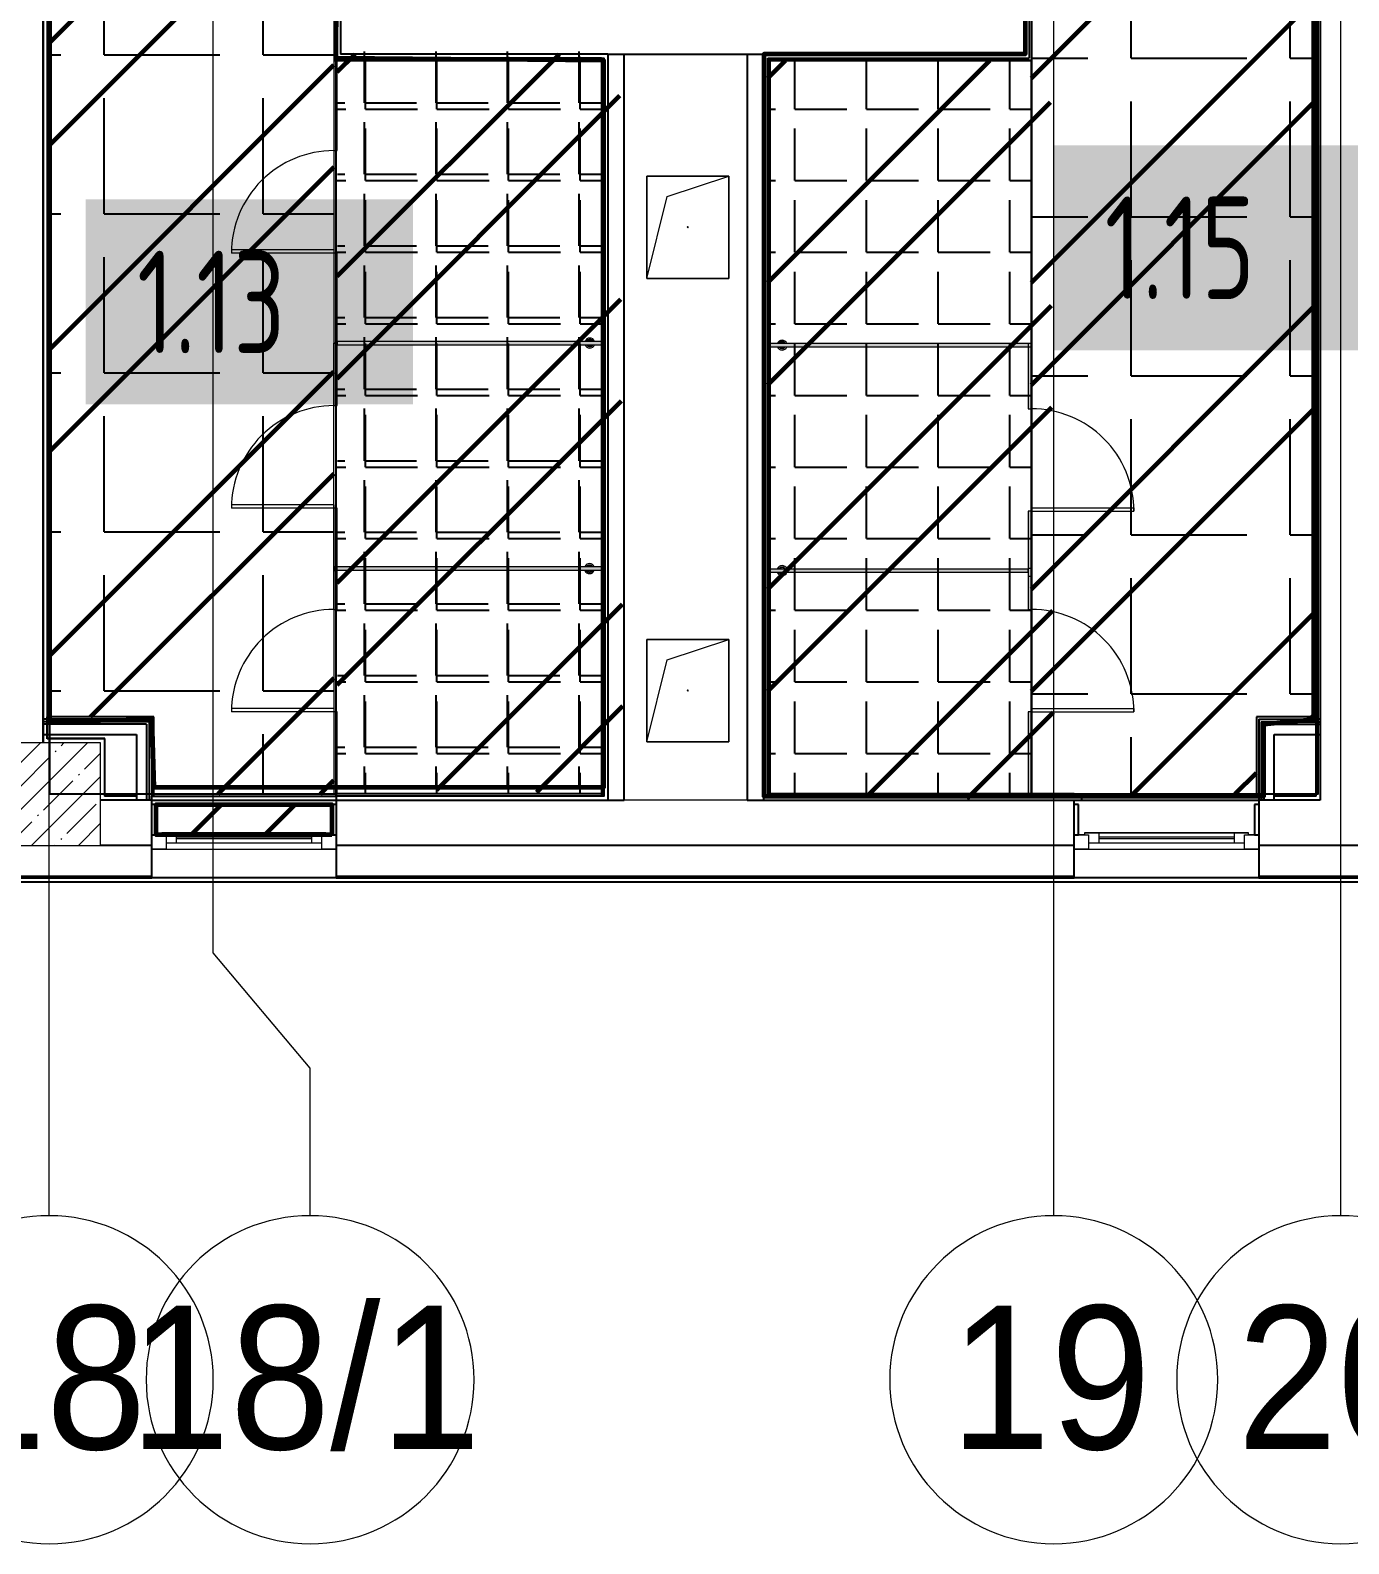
# Model space of a CAD drawing. Header units: millimetres. Extents: x -164500 to 426394, y -51911 to 102118.
# Drawn here: x 65632 to 72064, y -3642 to 3740 of the extents above; entities that cross this region are included whole.
import ezdxf

# ---------------------------------------------------------------- set-up
doc = ezdxf.new("R2010")
doc.units = ezdxf.units.MM
doc.layers.add('1.2.1) плитка КР3', color=140, linetype='Continuous')
doc.layers.add('1.4) Пл КР4', color=125, linetype='Continuous')
for name, color, linetype, lineweight in [('179 подоконники', 5, 'Continuous', 60), ('196 1-3 этаж гидро изол', 6, 'Continuous', 60), ('A-FLOR', 7, 'Continuous', 9), ('A-GENM', 7, 'Continuous', 9), ('A-GENM-1', 7, 'Continuous', 20), ('A-GLAZ', 7, 'Continuous', 9), ('A-GLAZ-1', 7, 'Continuous', 5), ('S-COLS-1', 7, 'Continuous', 5), ('Оси', 7, 'Continuous', 9), ('Оси-1', 7, 'Continuous', 20)]:
    doc.layers.add(name, color=color, linetype=linetype, lineweight=lineweight)
doc.layers.add('A-DOOR-1', color=7, linetype='Continuous', lineweight=5, true_color=0xc0c0c0)
doc.styles.add('Arial', font='arial.ttf', dxfattribs={"width": 0.9, "height": 700})
doc.styles.add('СПДС', font='ГОСТ тип А.ttf', dxfattribs={"width": 0.9})
pattern_1 = [(0, (-83609.58, 26755.1), (0, 349.25), [254, -95.25]), (90, (-83609.58, 26755.1), (-349.25, 2e-14), [254, -95.25])]

# ---------------------------------------------------------------- blocks, each defined once
blk = doc.blocks.new('BSC_Колонна _Прямоугольная - 500х500-V12-Объем проектирования 1 этажа')
at = {"layer": 'S-COLS-1'}
h = blk.add_hatch(dxfattribs=at)
h.set_pattern_fill('FP_16', color=256, style=0, pattern_type=2)
h.set_pattern_definition([(45, (-65660, -150), (-114.04925, 114.04925), []), (45, (-65545.95, -150), (-114.04925, 114.04925), [201.613, -40.323, 6.706, -33.617])])
h.paths.add_polyline_path([(-250, -250), (250, -250), (250, 250), (-250, 250), (-250, -157.3)])
for p, q in [((250, 250), (-250, 250)), ((-250, 250), (-250, -250)), ((250, -250), (250, 250)), ((-250, -250), (250, -250))]:
    blk.add_line(p, q, dxfattribs=at)
blk = doc.blocks.new('120_Окно_СКБ_1Ст - 120_Окно_СКБ_1Ст 900х2500_h_-20664874-Объем проектирования 1 этажа')
at = {"layer": 'A-GLAZ'}
for p, q in [((-450, -127), (-450, -57)), ((-450, -57), (-380, -57)), ((-380, -57), (-380, -127)), ((380, -127), (380, -57)), ((380, -57), (450, -57)), ((450, -57), (450, -127)), ((-380, -127), (-450, -127)), ((-380, -127), (-400, -127)), ((-400, -127), (-400, -137)), ((-400, -137), (400, -137)), ((400, -137), (-400, -137)), ((380, -87), (-380, -87)), ((-380, -87), (-380, -127)), ((-330, -137), (-330, -87)), ((330, -137), (330, -87)), ((380, -127), (380, -87)), ((450, -127), (380, -127)), ((400, -127), (380, -127)), ((400, -137), (400, -127))]:
    blk.add_line(p, q, dxfattribs=at)
at = {"layer": 'A-GLAZ-1'}
for p, q in [((450, -57), (-450, -57)), ((-430, -127), (-400, -127)), ((-330, -107), (330, -107)), ((330, -117), (-330, -117)), ((400, -127), (430, -127))]:
    blk.add_line(p, q, dxfattribs=at)
blk = doc.blocks.new('131_Сантехническая перегородка_Дверь_ поз_4 - СД-1-30830986-Объем проектирования 1 этажа')
at = {"layer": 'A-GENM'}
for points in [[(-190, -8), (250, -8), (250, 8), (-190, 8)], [(750, 8), (750, -8), (1190, -8), (1190, 8), (1163.7, 8)]]:
    blk.add_hatch(color=256, dxfattribs=at).paths.add_polyline_path(points)
at = {"layer": 'A-DOOR-1'}
for p, q in [((266, 508), (250, 508)), ((250, 8), (250, 508)), ((266, 8), (266, 508)), ((266, 8), (250, 8))]:
    blk.add_line(p, q, dxfattribs=at)
blk.add_arc((250, 8), 500, 360, 90, dxfattribs=at)
at = {"layer": 'A-GENM-1'}
for p, q in [((250, 8), (-190, 8)), ((-190, 8), (-190, -8)), ((250, -8), (250, 8)), ((1190, 8), (750, 8)), ((750, 8), (750, -8)), ((1190, -8), (1190, 8)), ((-190, -8), (250, -8)), ((750, -8), (1190, -8))]:
    blk.add_line(p, q, dxfattribs=at)
blk = doc.blocks.new('131_Сантехническая перегородка_Дверь - СД-1-29846662-Объем проектирования 1 этажа')
at = {"layer": 'A-GENM'}
for points in [[(0, -8), (317.3, -8), (317.3, 8), (0, 8)], [(817.3, -8), (1119.2, -7.8), (1119.2, 8), (817.3, 8)]]:
    blk.add_hatch(color=256, dxfattribs=at).paths.add_polyline_path(points)
at = {"layer": 'A-DOOR-1'}
for p, q in [((333.3, -8), (317.3, -8)), ((317.3, -8), (317.3, -508)), ((333.3, -8), (333.3, -508)), ((333.3, -508), (317.3, -508))]:
    blk.add_line(p, q, dxfattribs=at)
blk.add_arc((317.3, -8), 500, 270, 0, dxfattribs=at)
at = {"layer": 'A-GENM-1'}
for p, q in [((317.3, 8), (0, 8)), ((0, 8), (0, -8)), ((317.3, -8), (317.3, 8)), ((1134.7, 8), (817.3, 8)), ((817.3, 8), (817.3, -8)), ((1134.7, -8), (1134.7, 8)), ((0, -8), (317.3, -8)), ((817.3, -8), (1134.7, -8))]:
    blk.add_line(p, q, dxfattribs=at)
blk = doc.blocks.new('131_Сантехническая перегородка - СП-4-30850764-Объем проектирования 1 этажа')
at = {"layer": 'A-GENM'}
blk.add_hatch(color=256, dxfattribs=at).paths.add_polyline_path([(184.8, -8), (1330, -8), (1330, 8), (55.2, 8), (55.2, -8)])
at = {"layer": 'A-GENM', "flags": 128}
for points in [[(126.7, 8), (126.3, 8.5), (126, 9), (125.6, 9.5), (125.2, 9.9), (124.8, 10.4), (124.4, 10.8), (123.9, 11.2), (123.5, 11.6), (123, 12), (122.5, 12.3), (122, 12.7), (121.5, 13), (121, 13.3), (120.5, 13.6), (119.9, 13.8), (119.4, 14), (118.8, 14.3), (118.2, 14.4), (117.6, 14.6), (117, 14.7), (116.5, 14.9), (115.9, 14.9), (115.3, 15), (114.7, 15.1), (114.1, 15.1), (113.5, 15.1), (112.8, 15), (112.2, 15), (111.7, 14.9), (111.1, 14.8), (110.5, 14.7), (109.9, 14.5), (109.3, 14.4), (108.7, 14.2), (108.2, 13.9), (107.6, 13.7), (107.1, 13.4), (106.5, 13.2), (106, 12.9), (105.5, 12.5), (105, 12.2), (104.5, 11.8), (104.1, 11.4), (103.6, 11), (103.2, 10.6), (102.8, 10.2), (102.4, 9.7), (102, 9.3), (101.6, 8.8), (101.3, 8.3), (101.1, 8)], [(101.1, -8), (101.4, -8.5), (101.8, -9), (102.2, -9.5), (102.6, -9.9), (103, -10.4), (103.4, -10.8), (103.8, -11.2), (104.3, -11.6), (104.7, -12), (105.2, -12.3), (105.7, -12.7), (106.2, -13), (106.8, -13.3), (107.3, -13.6), (107.9, -13.8), (108.4, -14), (109, -14.3), (109.6, -14.4), (110.1, -14.6), (110.7, -14.7), (111.3, -14.9), (111.9, -14.9), (112.5, -15), (113.1, -15.1), (113.7, -15.1), (114.3, -15.1), (114.9, -15), (115.5, -15), (116.1, -14.9), (116.7, -14.8), (117.3, -14.7), (117.9, -14.5), (118.5, -14.4), (119, -14.2), (119.6, -13.9), (120.2, -13.7), (120.7, -13.4), (121.2, -13.2), (121.7, -12.9), (122.3, -12.5), (122.7, -12.2), (123.2, -11.8), (123.7, -11.4), (124.1, -11), (124.6, -10.6), (125, -10.2), (125.4, -9.7), (125.8, -9.3), (126.1, -8.8), (126.5, -8.3), (126.7, -8)]]:
    blk.add_lwpolyline(points, dxfattribs=at)
at = {"layer": 'A-GENM'}
for radius, start, end in [(24.6, 19.91127, 160.08873), (17.6, 28.97309, 151.02691), (15.1, 33.78108, 146.21892), (24.6, 199.91127, 340.08873), (17.6, 208.97309, 331.02691), (15.1, 213.78108, 326.21892)]:
    blk.add_arc((113.9, 0), radius, start, end, dxfattribs=at)
at = {"layer": 'A-GENM-1'}
for p, q in [((1330, 8), (55.2, 8)), ((55.2, 8), (55.2, -8)), ((1330, -8), (1330, 8)), ((55.2, -8), (1330, -8))]:
    blk.add_line(p, q, dxfattribs=at)
blk = doc.blocks.new('131_Сантехническая перегородка - СП-4-30850728-Объем проектирования 1 этажа')
at = {"layer": 'A-GENM'}
blk.add_hatch(color=256, dxfattribs=at).paths.add_polyline_path([(200.9, -8), (1330, -8), (1330, 8), (71.3, 8), (71.3, -8)])
at = {"layer": 'A-GENM', "flags": 128}
for points in [[(142.8, 8), (142.5, 8.5), (142.1, 9), (141.8, 9.5), (141.4, 9.9), (141, 10.4), (140.5, 10.8), (140.1, 11.2), (139.6, 11.6), (139.2, 12), (138.7, 12.3), (138.2, 12.7), (137.7, 13), (137.1, 13.3), (136.6, 13.6), (136.1, 13.8), (135.5, 14), (134.9, 14.3), (134.4, 14.4), (133.8, 14.6), (133.2, 14.7), (132.6, 14.9), (132, 14.9), (131.4, 15), (130.8, 15.1), (130.2, 15.1), (129.6, 15.1), (129, 15), (128.4, 15), (127.8, 14.9), (127.2, 14.8), (126.6, 14.7), (126, 14.5), (125.4, 14.4), (124.9, 14.2), (124.3, 13.9), (123.8, 13.7), (123.2, 13.4), (122.7, 13.2), (122.2, 12.9), (121.7, 12.5), (121.2, 12.2), (120.7, 11.8), (120.2, 11.4), (119.8, 11), (119.3, 10.6), (118.9, 10.2), (118.5, 9.7), (118.1, 9.3), (117.8, 8.8), (117.4, 8.3), (117.3, 8)], [(117.3, -8), (117.6, -8.5), (117.9, -9), (118.3, -9.5), (118.7, -9.9), (119.1, -10.4), (119.5, -10.8), (120, -11.2), (120.4, -11.6), (120.9, -12), (121.4, -12.3), (121.9, -12.7), (122.4, -13), (122.9, -13.3), (123.5, -13.6), (124, -13.8), (124.6, -14), (125.1, -14.3), (125.7, -14.4), (126.3, -14.6), (126.9, -14.7), (127.5, -14.9), (128.1, -14.9), (128.7, -15), (129.3, -15.1), (129.9, -15.1), (130.5, -15.1), (131.1, -15), (131.7, -15), (132.3, -14.9), (132.9, -14.8), (133.4, -14.7), (134, -14.5), (134.6, -14.4), (135.2, -14.2), (135.7, -13.9), (136.3, -13.7), (136.8, -13.4), (137.4, -13.2), (137.9, -12.9), (138.4, -12.5), (138.9, -12.2), (139.4, -11.8), (139.8, -11.4), (140.3, -11), (140.7, -10.6), (141.1, -10.2), (141.5, -9.7), (141.9, -9.3), (142.3, -8.8), (142.6, -8.3), (142.8, -8)]]:
    blk.add_lwpolyline(points, dxfattribs=at)
at = {"layer": 'A-GENM'}
for radius, start, end in [(24.6, 19.91127, 160.08873), (17.6, 28.97309, 151.02691), (15.1, 33.78108, 146.21892), (24.6, 199.91127, 340.08873), (17.6, 208.97309, 331.02691), (15.1, 213.78108, 326.21892)]:
    blk.add_arc((130, 0), radius, start, end, dxfattribs=at)
at = {"layer": 'A-GENM-1'}
for p, q in [((1330, 8), (71.3, 8)), ((71.3, 8), (71.3, -8)), ((1330, -8), (1330, 8)), ((71.3, -8), (1330, -8))]:
    blk.add_line(p, q, dxfattribs=at)
blk = doc.blocks.new('131_Сантехническая перегородка_Дверь - СД-1-30819167-Объем проектирования 1 этажа')
at = {"layer": 'A-GENM'}
for points in [[(0, 8), (2, 7.5), (18, 7.5), (18, -8), (305.2, -8), (305.2, 8)], [(805.2, 8), (805.2, -8), (1109, -8), (1109, 8), (872.7, 8)]]:
    blk.add_hatch(color=256, dxfattribs=at).paths.add_polyline_path(points)
at = {"layer": 'A-DOOR-1'}
for p, q in [((321.2, 508), (305.2, 508)), ((305.2, 8), (305.2, 508)), ((321.2, 8), (321.2, 508)), ((321.2, 8), (305.2, 8))]:
    blk.add_line(p, q, dxfattribs=at)
blk.add_arc((305.2, 8), 500, 360, 90, dxfattribs=at)
at = {"layer": 'A-GENM-1'}
for p, q in [((305.2, 8), (0, 8)), ((0, 8), (0, -8)), ((305.2, -8), (305.2, 8)), ((1110.4, 8), (805.2, 8)), ((805.2, 8), (805.2, -8)), ((1110.4, -8), (1110.4, 8)), ((0, -8), (305.2, -8)), ((805.2, -8), (1110.4, -8))]:
    blk.add_line(p, q, dxfattribs=at)
blk = doc.blocks.new('131_Сантехническая перегородка - СП-4-30819166-Объем проектирования 1 этажа')
at = {"layer": 'A-GENM'}
blk.add_hatch(color=256, dxfattribs=at).paths.add_polyline_path([(637, 8), (41.3, 8), (41.3, -8), (1330, -8), (1330, 8)])
at = {"layer": 'A-GENM', "flags": 128}
for points in [[(111.4, 8), (111, 8.5), (110.7, 9), (110.3, 9.5), (109.9, 9.9), (109.5, 10.4), (109.1, 10.8), (108.6, 11.2), (108.2, 11.6), (107.7, 12), (107.2, 12.3), (106.7, 12.7), (106.2, 13), (105.7, 13.3), (105.2, 13.6), (104.6, 13.8), (104, 14), (103.5, 14.3), (102.9, 14.4), (102.3, 14.6), (101.7, 14.7), (101.1, 14.9), (100.6, 14.9), (100, 15), (99.4, 15.1), (98.7, 15.1), (98.1, 15.1), (97.5, 15), (96.9, 15), (96.3, 14.9), (95.8, 14.8), (95.2, 14.7), (94.6, 14.5), (94, 14.4), (93.4, 14.2), (92.9, 13.9), (92.3, 13.7), (91.8, 13.4), (91.2, 13.2), (90.7, 12.9), (90.2, 12.5), (89.7, 12.2), (89.2, 11.8), (88.8, 11.4), (88.3, 11), (87.9, 10.6), (87.5, 10.2), (87.1, 9.7), (86.7, 9.3), (86.3, 8.8), (86, 8.3), (85.8, 8)], [(85.8, -8), (86.1, -8.5), (86.5, -9), (86.9, -9.5), (87.2, -9.9), (87.6, -10.4), (88.1, -10.8), (88.5, -11.2), (89, -11.6), (89.4, -12), (89.9, -12.3), (90.4, -12.7), (90.9, -13), (91.5, -13.3), (92, -13.6), (92.6, -13.8), (93.1, -14), (93.7, -14.3), (94.3, -14.4), (94.8, -14.6), (95.4, -14.7), (96, -14.9), (96.6, -14.9), (97.2, -15), (97.8, -15.1), (98.4, -15.1), (99, -15.1), (99.6, -15), (100.2, -15), (100.8, -14.9), (101.4, -14.8), (102, -14.7), (102.6, -14.5), (103.2, -14.4), (103.7, -14.2), (104.3, -13.9), (104.8, -13.7), (105.4, -13.4), (105.9, -13.2), (106.4, -12.9), (106.9, -12.5), (107.4, -12.2), (107.9, -11.8), (108.4, -11.4), (108.8, -11), (109.3, -10.6), (109.7, -10.2), (110.1, -9.7), (110.5, -9.3), (110.8, -8.8), (111.2, -8.3), (111.4, -8)]]:
    blk.add_lwpolyline(points, dxfattribs=at)
at = {"layer": 'A-GENM'}
for radius, start, end in [(24.6, 19.91127, 160.08873), (17.6, 28.97309, 151.02691), (15.1, 33.78108, 146.21892), (24.6, 199.91127, 340.08873), (17.6, 208.97309, 331.02691), (15.1, 213.78108, 326.21892)]:
    blk.add_arc((98.6, 0), radius, start, end, dxfattribs=at)
at = {"layer": 'A-GENM-1'}
for p, q in [((1330, 8), (39.9, 8)), ((39.9, 8), (39.9, -8)), ((1330, -8), (1330, 8)), ((39.9, -8), (1330, -8))]:
    blk.add_line(p, q, dxfattribs=at)
blk = doc.blocks.new('131_Сантехническая перегородка - СП-4-29831414-Объем проектирования 1 этажа')
at = {"layer": 'A-GENM'}
blk.add_hatch(color=256, dxfattribs=at).paths.add_polyline_path([(621.2, 8), (25.5, 8), (25.5, -8), (1330, -8), (1330, 8)])
at = {"layer": 'A-GENM', "flags": 128}
for points in [[(97, 8), (96.7, 8.5), (96.3, 9), (95.9, 9.5), (95.5, 9.9), (95.1, 10.4), (94.7, 10.8), (94.3, 11.2), (93.8, 11.6), (93.3, 12), (92.9, 12.3), (92.4, 12.7), (91.8, 13), (91.3, 13.3), (90.8, 13.6), (90.2, 13.8), (89.7, 14), (89.1, 14.3), (88.5, 14.4), (88, 14.6), (87.4, 14.7), (86.8, 14.9), (86.2, 14.9), (85.6, 15), (85, 15.1), (84.4, 15.1), (83.8, 15.1), (83.2, 15), (82.6, 15), (82, 14.9), (81.4, 14.8), (80.8, 14.7), (80.2, 14.5), (79.6, 14.4), (79.1, 14.2), (78.5, 13.9), (77.9, 13.7), (77.4, 13.4), (76.9, 13.2), (76.4, 12.9), (75.8, 12.5), (75.3, 12.2), (74.9, 11.8), (74.4, 11.4), (74, 11), (73.5, 10.6), (73.1, 10.2), (72.7, 9.7), (72.3, 9.3), (72, 8.8), (71.6, 8.3), (71.4, 8)], [(71.4, -8), (71.8, -8.5), (72.1, -9), (72.5, -9.5), (72.9, -9.9), (73.3, -10.4), (73.7, -10.8), (74.1, -11.2), (74.6, -11.6), (75.1, -12), (75.6, -12.3), (76.1, -12.7), (76.6, -13), (77.1, -13.3), (77.6, -13.6), (78.2, -13.8), (78.7, -14), (79.3, -14.3), (79.9, -14.4), (80.5, -14.6), (81.1, -14.7), (81.6, -14.9), (82.2, -14.9), (82.8, -15), (83.4, -15.1), (84, -15.1), (84.6, -15.1), (85.2, -15), (85.8, -15), (86.4, -14.9), (87, -14.8), (87.6, -14.7), (88.2, -14.5), (88.8, -14.4), (89.4, -14.2), (89.9, -13.9), (90.5, -13.7), (91, -13.4), (91.6, -13.2), (92.1, -12.9), (92.6, -12.5), (93.1, -12.2), (93.6, -11.8), (94, -11.4), (94.5, -11), (94.9, -10.6), (95.3, -10.2), (95.7, -9.7), (96.1, -9.3), (96.5, -8.8), (96.8, -8.3), (97, -8)]]:
    blk.add_lwpolyline(points, dxfattribs=at)
at = {"layer": 'A-GENM'}
for radius, start, end in [(24.6, 25.68942, 160.08873), (17.6, 28.97309, 151.02691), (15.1, 33.78108, 146.21892), (24.6, 199.91127, 334.31058), (17.6, 208.97309, 331.02691), (15.1, 213.78108, 326.21892)]:
    blk.add_arc((84.2, 0), radius, start, end, dxfattribs=at)
at = {"layer": 'A-GENM-1'}
for p, q in [((1330, 8), (25.5, 8)), ((25.5, 8), (25.5, -8)), ((1330, -8), (1330, 8)), ((25.5, -8), (1330, -8))]:
    blk.add_line(p, q, dxfattribs=at)
blk = doc.blocks.new('GM_Отверстие прямоугольное _в плите_ - Отверстие-21609437-Объем проектирования 1 этажа')
at = {"layer": 'A-GENM'}
for p, q in [((-200, -250), (-200, 250)), ((-200, 250), (200, 250)), ((200, 250), (-200, 250)), ((-200, 250), (-200, -250)), ((-100, 150), (200, 250)), ((200, 250), (200, -250)), ((200, -250), (200, 250)), ((-200, -250), (-100, 150)), ((200, -250), (-200, -250)), ((-200, -250), (200, -250))]:
    blk.add_line(p, q, dxfattribs=at)
for start, end in [(360, 180), (180, 360)]:
    blk.add_arc((0, 0), 2.5, start, end, dxfattribs=at)
blk = doc.blocks.new('131_Сантехническая перегородка_Дверь_сдвиг_ - СД-1-30823593-Объем проектирования 1 этажа')
at = {"layer": 'A-GENM'}
for points in [[(0, -3), (0, -8), (400, -8), (400, 8), (0, 8)], [(900, -8), (1089, -8), (1089, 8), (900, 8)]]:
    blk.add_hatch(color=256, dxfattribs=at).paths.add_polyline_path(points)
at = {"layer": 'A-DOOR-1'}
for p, q in [((416, 508), (400, 508)), ((400, 8), (400, 508)), ((416, 8), (416, 508)), ((416, 8), (400, 8))]:
    blk.add_line(p, q, dxfattribs=at)
blk.add_arc((400, 8), 500, 360, 90, dxfattribs=at)
at = {"layer": 'A-GENM-1'}
for p, q in [((400, 8), (0, 8)), ((0, 8), (0, -8)), ((400, -8), (400, 8)), ((1100, 8), (900, 8)), ((900, 8), (900, -8)), ((1100, -8), (1100, 8)), ((0, -8), (400, -8)), ((900, -8), (1100, -8))]:
    blk.add_line(p, q, dxfattribs=at)
blk = doc.blocks.new('131_Сантехническая перегородка_Дверь_сдвиг_ - СД-1-30819161-Объем проектирования 1 этажа')
at = {"layer": 'A-GENM'}
for points in [[(0, -8), (400, -8), (400, 8), (0, 8)], [(900, 8), (901.7, -8), (1061.8, -8), (1061.8, 8), (901.7, 8)]]:
    blk.add_hatch(color=256, dxfattribs=at).paths.add_polyline_path(points)
at = {"layer": 'A-DOOR-1'}
for p, q in [((416, -8), (400, -8)), ((400, -8), (400, -508)), ((416, -8), (416, -508)), ((416, -508), (400, -508))]:
    blk.add_line(p, q, dxfattribs=at)
blk.add_arc((400, -8), 500, 270, 0, dxfattribs=at)
at = {"layer": 'A-GENM-1'}
for p, q in [((400, 8), (0, 8)), ((0, 8), (0, -8)), ((400, -8), (400, 8)), ((1100, 8), (900, 8)), ((900, 8), (900, -8)), ((1100, -8), (1100, 8)), ((0, -8), (400, -8)), ((900, -8), (1100, -8))]:
    blk.add_line(p, q, dxfattribs=at)
blk = doc.blocks.new('Ось сетки - D8-29747960-Объем проектирования 1 этажа')
at = {"layer": 'Оси-1'}
for start, end in [(360, 180), (180, 360)]:
    blk.add_arc((0, 0), 4, start, end, dxfattribs=at)

msp = doc.modelspace()

# ---------------------------------------------------------------- hatches: boundary and pattern name
at = {"layer": '1.2.1) плитка КР3'}
h = msp.add_hatch(dxfattribs=at)
h.set_pattern_fill('ANGLE', color=256, scale=111)
h.set_pattern_definition([(0, (205553.1, 26879), (0, 775.335), [563.88, -211.455]), (90, (205553.1, 26879), (-775.335, 5e-14), [563.88, -211.455])])
h.paths.add_polyline_path([(67124.702, 7512.938), (66924.702, 7512.938), (66005.702, 7521.369), (66005.702, 7232.938), (65725.702, 7232.938), (65725.702, 390.438), (66235.702, 390.438), (66235.702, 16.107), (67113.702, 16.107), (67113.702, 414.938), (67114.475, 914.938), (67113.702, 914.938), (67113.702, 1114.938), (67113.702, 1409.122), (67114.601, 1909.122), (67113.702, 1909.122), (67113.702, 2214.306), (67113.702, 2652.938), (67114.831, 3152.938), (67113.702, 3152.938), (67113.702, 3603.938), (67124.702, 3603.938)])
h = msp.add_hatch(dxfattribs=at)
h.set_pattern_fill('ANGLE', color=256, scale=111)
h.set_pattern_definition([(0, (67124.7, 3603.9), (0, 775.335), [563.88, -211.455]), (90, (67124.7, 3603.9), (-775.335, 5e-14), [563.88, -211.455])])
h.paths.add_polyline_path([(71893.702, 7512.938), (71724.702, 7512.938), (70774.702, 7520.663), (70774.702, 7512.938), (70515.702, 7512.938), (70515.702, 14.938), (71613.702, 14.938), (71613.702, 390.438), (71893.702, 390.438)])
at = {"layer": '1.4) Пл КР4'}
h = msp.add_hatch(dxfattribs=at)
h.set_pattern_fill('ANGLE', color=256, scale=50)
h.set_pattern_definition([(0, (-85709.58, 26786.1), (0, 349.25), [254, -95.25]), (90, (-85709.58, 26786.1), (-349.25, 2e-14), [254, -95.25])])
h.paths.add_polyline_path([(68415.702, 3635.607), (67130.582, 3635.607), (67130.582, 47.107), (68415.702, 47.107)])
h = msp.add_hatch(dxfattribs=at)
h.set_pattern_fill('ANGLE', color=256, scale=50)
h.set_pattern_definition(pattern_1)
h.paths.add_polyline_path([(68429.702, 3615.107), (67124.702, 3615.107), (67124.702, 16.107), (68429.702, 16.107)])
h = msp.add_hatch(dxfattribs=at)
h.set_pattern_fill('ANGLE', color=256, scale=50)
h.set_pattern_definition(pattern_1)
h.paths.add_polyline_path([(70515.702, 3604.607), (69230.582, 3604.607), (69230.582, 16.107), (70515.702, 16.107)])
at = {"layer": '179 подоконники'}
h = msp.add_hatch(dxfattribs=at)
h.set_pattern_fill('ANSI31', color=256, scale=80)
h.set_pattern_definition([(45, (205553.12, 26879), (-179.6051, 179.6051), [])])
h.paths.add_polyline_path([(67103.702, -184.062), (66245.702, -184.062), (66245.702, -36.062), (67103.702, -36.062)])
at = {"layer": '196 1-3 этаж гидро изол'}
h = msp.add_hatch(dxfattribs=at)
h.set_pattern_fill('ANSI32', color=256, scale=111)
h.set_pattern_definition([(45, (205553.1, 26879), (-747.606, 747.606), []), (45, (206051.5, 26879), (-747.606, 747.606), [])])
h.paths.add_polyline_path([(67124.702, 7512.938), (66924.702, 7512.938), (66005.702, 7521.369), (66005.702, 7232.938), (65725.702, 7232.938), (65725.702, 390.438), (66235.702, 390.438), (66235.702, 16.107), (67113.702, 16.107), (67113.702, 414.938), (67114.475, 914.938), (67113.702, 914.938), (67113.702, 1114.938), (67113.702, 1409.122), (67114.601, 1909.122), (67113.702, 1909.122), (67113.702, 2214.306), (67113.702, 2652.938), (67114.831, 3152.938), (67113.702, 3152.938), (67113.702, 3603.938), (67124.702, 3603.938)])
h = msp.add_hatch(dxfattribs=at)
h.set_pattern_fill('ANSI32', color=256, scale=111)
h.set_pattern_definition([(45, (67124.7, 3603.9), (-747.6, 747.6), []), (45, (67623.1, 3603.9), (-747.6, 747.6), [])])
h.paths.add_polyline_path([(71893.702, 7512.938), (71724.702, 7512.938), (70774.702, 7520.663), (70774.702, 7512.938), (70515.702, 7512.938), (70515.702, 14.938), (71613.702, 14.938), (71613.702, 390.438), (71893.702, 390.438)])
h = msp.add_hatch(dxfattribs=at)
h.set_pattern_fill('ANSI32', color=256, scale=111)
h.set_pattern_definition([(45, (63738.7, 3634.9), (-747.6, 747.6), []), (45, (64237.1, 3634.9), (-747.6, 747.6), [])])
h.paths.add_polyline_path([(68507.702, 3623.938), (67129.702, 3623.938), (67129.702, 45.938), (68524.702, 14.938)])
h = msp.add_hatch(dxfattribs=at)
h.set_pattern_fill('ANSI32', color=256, scale=111)
h.set_pattern_definition([(45, (65838.7, 3603.9), (-747.6, 747.6), []), (45, (66337.1, 3603.9), (-747.6, 747.6), [])])
h.paths.add_polyline_path([(70607.702, 3592.938), (69229.702, 3592.938), (69229.702, 14.938), (70624.702, -16.062)])

# ---------------------------------------------------------------- linework, layer by layer
for p, q in [((71924.702, 7763.938), (71924.702, -16.062)), ((67144.702, 7543.938), (67144.702, 3623.938)), ((70484.702, 3623.938), (70484.702, 7543.938)), ((67124.702, 3603.938), (67124.702, 7512.938)), ((70504.702, 7523.938), (70504.702, 3623.938)), ((71893.702, 7523.938), (71893.702, 390.438)), ((71904.702, 3.938), (71904.702, 7523.938)), ((65694.702, 263.938), (65694.702, 7263.938)), ((65694.702, 7263.938), (65694.702, 263.938)), ((65714.702, 7243.938), (65714.702, 416.482)), ((65725.702, 390.438), (65725.702, 7243.938)), ((68449.702, 3623.938), (67144.702, 3623.938)), ((68449.702, 3623.938), (70484.702, 3623.938)), ((68449.702, 3623.938), (68449.702, -16.062)), ((68529.702, -16.062), (68529.702, 3623.938)), ((69129.702, 3623.938), (69129.702, -16.062)), ((69209.702, -16.062), (69209.702, 3623.938)), ((70504.702, 3623.938), (70504.702, 3623.938)), ((70504.702, 3623.938), (70504.702, 3603.938)), ((67113.702, 3592.938), (68429.702, 3592.938)), ((68418.702, 3603.938), (67124.702, 3603.938)), ((68418.702, 3603.938), (68429.702, 3603.938)), ((68418.702, 3603.938), (68418.702, 3.938)), ((68429.702, 3.938), (68429.702, 3603.938)), ((69229.702, 3603.938), (70504.702, 3603.938)), ((69229.702, 3.938), (69229.702, 3603.938)), ((69229.702, 3592.938), (70515.702, 3592.938)), ((69240.702, 3.938), (69240.702, 3603.938)), ((66224.702, 379.438), (65694.702, 379.438)), ((65714.702, 416.482), (65714.702, 390.438)), ((65714.702, 283.938), (65714.702, 390.438)), ((66235.702, 390.438), (65725.702, 390.438)), ((66224.702, 379.438), (66224.702, 3.938)), ((66235.702, 3.938), (66235.702, 390.438)), ((71613.702, 390.438), (71613.702, 14.938)), ((71893.702, 390.438), (71613.702, 390.438)), ((71624.702, 379.438), (71624.702, -386.062)), ((71624.702, 379.438), (71893.702, 379.438)), ((71924.702, 379.438), (71893.702, 379.438)), ((66212.202, 366.938), (65694.702, 366.938)), ((66199.702, 354.438), (65694.702, 354.438)), ((65694.702, 304.438), (66149.702, 304.438)), ((66149.702, 304.438), (66149.702, -16.062)), ((66199.702, 354.438), (66199.702, -16.062)), ((66212.202, 366.938), (66212.202, -16.062)), ((71637.202, 366.938), (71637.202, -16.062)), ((71637.202, 366.938), (71924.702, 366.938)), ((71649.702, 354.438), (71649.702, -16.062)), ((71649.702, 354.438), (71924.702, 354.438)), ((71699.702, -16.062), (71699.702, 304.438)), ((71699.702, 304.438), (71924.702, 304.438)), ((65995.702, 284.938), (65714.702, 284.938)), ((65994.702, 283.938), (65714.702, 283.938)), ((65994.702, 283.938), (65994.702, 3.938)), ((65995.702, 4.938), (65995.702, 284.938)), ((65994.702, 4.938), (65995.702, 4.938)), ((66149.702, 3.938), (65994.702, 3.938)), ((66224.702, -386.062), (66224.702, 3.938)), ((66224.702, 3.938), (66235.702, 3.938)), ((66235.702, 14.938), (67113.702, 14.938)), ((66235.702, 3.938), (67124.702, 3.938)), ((68429.702, 14.938), (67124.702, 14.938)), ((67124.702, 14.938), (67124.702, 3.938)), ((67124.702, 3.938), (67124.702, -386.062)), ((68429.702, 3.938), (67124.702, 3.938)), ((70724.702, 14.938), (69229.702, 14.938)), ((69229.702, 3.938), (70762.202, 3.938)), ((70724.702, 3.938), (70724.702, 14.938)), ((70724.702, 14.938), (71613.702, 14.938)), ((71624.702, 13.938), (70724.702, 13.938)), ((70762.202, -16.062), (70762.202, 3.938)), ((70762.202, 3.938), (71624.702, 3.938)), ((71613.702, 14.938), (71624.702, 14.938)), ((71904.702, 3.938), (71699.702, 3.938)), ((66224.702, -16.062), (65974.702, -16.062)), ((66224.702, -16.062), (67124.702, -16.062)), ((66244.702, -36.062), (66224.702, -36.062)), ((66244.702, -184.062), (66244.702, -36.062)), ((66245.702, -36.062), (66244.702, -36.062)), ((66245.702, -184.062), (66245.702, -36.062)), ((67103.702, -36.062), (67103.702, -184.062)), ((67104.702, -36.062), (67103.702, -36.062)), ((67104.702, -36.062), (67104.702, -184.062)), ((67124.702, -36.062), (67104.702, -36.062)), ((67124.702, -16.062), (68529.702, -16.062)), ((69129.702, -16.062), (70762.202, -16.062)), ((70724.702, -386.062), (70724.702, -16.062)), ((70744.702, -36.062), (70724.702, -36.062)), ((70744.702, -184.062), (70744.702, -36.062)), ((70745.702, -36.062), (70744.702, -36.062)), ((70745.702, -184.062), (70745.702, -36.062)), ((70762.202, -16.062), (71624.702, -16.062)), ((71603.702, -36.062), (71603.702, -184.062)), ((71604.702, -36.062), (71603.702, -36.062)), ((71604.702, -36.062), (71604.702, -184.062)), ((71624.702, -36.062), (71604.702, -36.062)), ((71924.702, -16.062), (71624.702, -16.062)), ((66224.702, -184.062), (66244.702, -184.062)), ((66244.702, -184.062), (66245.702, -184.062)), ((67103.702, -184.062), (67104.702, -184.062)), ((67104.702, -184.062), (67124.702, -184.062)), ((70724.702, -184.062), (70744.702, -184.062)), ((70744.702, -184.062), (70745.702, -184.062)), ((71603.702, -184.062), (71604.702, -184.062)), ((71604.702, -184.062), (71624.702, -184.062)), ((66224.702, -236.062), (65974.702, -236.062)), ((70724.702, -236.062), (67124.702, -236.062)), ((72344.702, -236.062), (71624.702, -236.062)), ((72344.702, -416.062), (-225.298, -416.062)), ((65224.702, -386.062), (66224.702, -386.062)), ((65224.702, -389.062), (66224.702, -389.062)), ((65224.702, -394.062), (66224.702, -394.062)), ((66224.702, -394.062), (66224.702, -386.062)), ((67124.702, -394.062), (66224.702, -394.062)), ((67124.702, -386.062), (67124.702, -394.062)), ((67124.702, -386.062), (70724.702, -386.062)), ((67124.702, -389.062), (70724.702, -389.062)), ((67124.702, -394.062), (70724.702, -394.062)), ((70724.702, -394.062), (70724.702, -386.062)), ((71624.702, -394.062), (70724.702, -394.062)), ((71624.702, -386.062), (71624.702, -394.062)), ((71624.702, -386.062), (72344.702, -386.062)), ((71624.702, -389.062), (72344.702, -389.062)), ((71624.702, -394.062), (72344.702, -394.062))]:
    msp.add_line(p, q)
for points in [[(67124.702, 3603.938), (68429.702, 3603.938), (68429.702, 3.938), (67124.702, 3.938)], [(69229.702, 3.938), (70515.702, 3.938), (70515.702, 3592.938), (69229.702, 3592.938)]]:
    msp.add_lwpolyline(points, close=True)
at = {"layer": '1.2.1) плитка КР3'}
for points in [[(67124.702, 7523.938), (65725.702, 7523.938), (65725.702, 16.107), (67124.702, 16.107)], [(71914.702, 7522.769), (70515.702, 7522.769), (70515.702, 14.938), (71914.702, 14.938)], [(67124.702, 3592.938), (68418.702, 3592.938), (68418.702, 14.938), (67124.702, 14.938)]]:
    msp.add_lwpolyline(points, close=True, dxfattribs=at)
at = {"layer": '179 подоконники'}
msp.add_lwpolyline([(67103.702, -184.062), (66245.702, -184.062), (66245.702, -36.062), (67103.702, -36.062)], close=True, dxfattribs=at)
at = {"layer": '196 1-3 этаж гидро изол'}
for points in [[(66014.702, 7512.938), (66014.702, 7232.938), (65725.702, 7243.938), (65725.702, 366.938), (66224.702, 379.438), (66235.702, 47.521), (68429.702, 47.521), (68429.702, 3592.938), (67124.702, 3603.938), (67144.702, 7543.938), (66899.702, 7543.938)], [(70484.702, 7543.938), (70484.702, 3623.938), (69209.702, 3623.938), (69209.702, 3.938), (71649.702, 3.938), (71649.702, 354.438), (71893.702, 379.438), (71893.702, 7512.938)]]:
    msp.add_lwpolyline(points, dxfattribs=at)
at = {"layer": 'A-FLOR'}
for p, q in [((70515.702, 916.647), (70515.702, 7512.938)), ((67113.702, 4128.938), (67113.702, 2214.306)), ((67113.702, 916.647), (67113.702, 2212.938)), ((67113.702, 914.938), (67113.702, 14.938)), ((70515.702, 14.938), (70515.702, 914.938)), ((69129.702, -16.062), (68529.702, -16.062))]:
    msp.add_line(p, q, dxfattribs=at)
at = {"layer": 'Оси'}
for points in [[(65724.702, -2042.321), (65724.702, 2957.679), (65724.702, 22262.009), (65724.702, 27262.009)], [(66997.354, -2042.321), (66997.354, -1322.84), (66524.702, -759.518), (66524.702, 4240.482), (66524.702, 22262.009), (66524.702, 27262.009)], [(70624.702, -2042.321), (70624.702, 2957.679), (70624.702, 22262.009), (70624.702, 27262.009)], [(72024.702, -2042.321), (72024.702, 2957.679), (72024.702, 22262.009), (72024.702, 27262.009)]]:
    msp.add_lwpolyline(points, dxfattribs=at)

# ---------------------------------------------------------------- block references
for name, p, rotation in [('131_Сантехническая перегородка_Дверь_ поз_4 - СД-1-30830986-Объем проектирования 1 этажа', (67121.702, 2402.938), 89.99999999997657), ('131_Сантехническая перегородка - СП-4-30819166-Объем проектирования 1 этажа', (68460.03, 2213.938), 180), ('131_Сантехническая перегородка_Дверь - СД-1-30819167-Объем проектирования 1 этажа', (67121.702, 1103.938), 89.99999999997657), ('131_Сантехническая перегородка_Дверь - СД-1-29846662-Объем проектирования 1 этажа', (70507.702, 1076.723), 90.00000000002345), ('131_Сантехническая перегородка_Дверь_сдвиг_ - СД-1-30823593-Объем проектирования 1 этажа', (67121.702, 14.938), 89.99999999997657), ('131_Сантехническая перегородка - СП-4-29831414-Объем проектирования 1 этажа', (68444.221, 1113.938), 180), ('131_Сантехническая перегородка_Дверь_сдвиг_ - СД-1-30819161-Объем проектирования 1 этажа', (70507.702, 14.938), 90.00000000002345)]:
    msp.add_blockref(name, p, dxfattribs=dict(rotation=rotation))
for name, p in [('GM_Отверстие прямоугольное _в плите_ - Отверстие-21609437-Объем проектирования 1 этажа', (68839.702, 2778.938)), ('131_Сантехническая перегородка - СП-4-30850764-Объем проектирования 1 этажа', (69185.51, 2203.938)), ('131_Сантехническая перегородка - СП-4-30850728-Объем проектирования 1 этажа', (69169.366, 1103.938)), ('GM_Отверстие прямоугольное _в плите_ - Отверстие-21609437-Объем проектирования 1 этажа', (68839.702, 518.938)), ('BSC_Колонна _Прямоугольная - 500х500-V12-Объем проектирования 1 этажа', (65724.702, 13.938))]:
    msp.add_blockref(name, p)
at = {"color": 3, "rotation": 180}
for p in [(66674.702, -311.062), (71174.702, -311.062)]:
    msp.add_blockref('120_Окно_СКБ_1Ст - 120_Окно_СКБ_1Ст 900х2500_h_-20664874-Объем проектирования 1 этажа', p, dxfattribs=at)
at = {"layer": 'Оси-1', "xscale": 199.9999999999999, "yscale": 199.9999999999999, "zscale": 199.9999999999999}
for p in [(65724.702, -2842.321), (66997.354, -2842.321), (70624.702, -2842.321), (72024.702, -2842.321)]:
    msp.add_blockref('Ось сетки - D8-29747960-Объем проектирования 1 этажа', p, dxfattribs=at)

# ---------------------------------------------------------------- texts
at = {"char_height": 500, "width": 1096.7085, "attachment_point": 1, "style": 'СПДС', "bg_fill": 1, "box_fill_scale": 1.5, "bg_fill_color": 7, "bg_fill_true_color": 16777215, "bg_fill_transparency": 0}
for s, insert in [('1.15', (70872.957, 2929.076)), ('1.13', (66152.988, 2664.477))]:
    msp.add_mtext(s, dxfattribs=dict(at, insert=insert))
at = {"layer": 'Оси', "char_height": 700, "attachment_point": 1, "style": 'Arial'}
for s, insert, width in [('18', (65219.47, -2481.028), 1212.1515), ('18/1', (66116.822, -2481.028), 2121.26512), ('19', (70119.47, -2481.028), 1212.1515), ('20', (71519.47, -2481.028), 1212.1515)]:
    msp.add_mtext(s, dxfattribs=dict(at, insert=insert, width=width))

doc.saveas('drawing.dxf')
